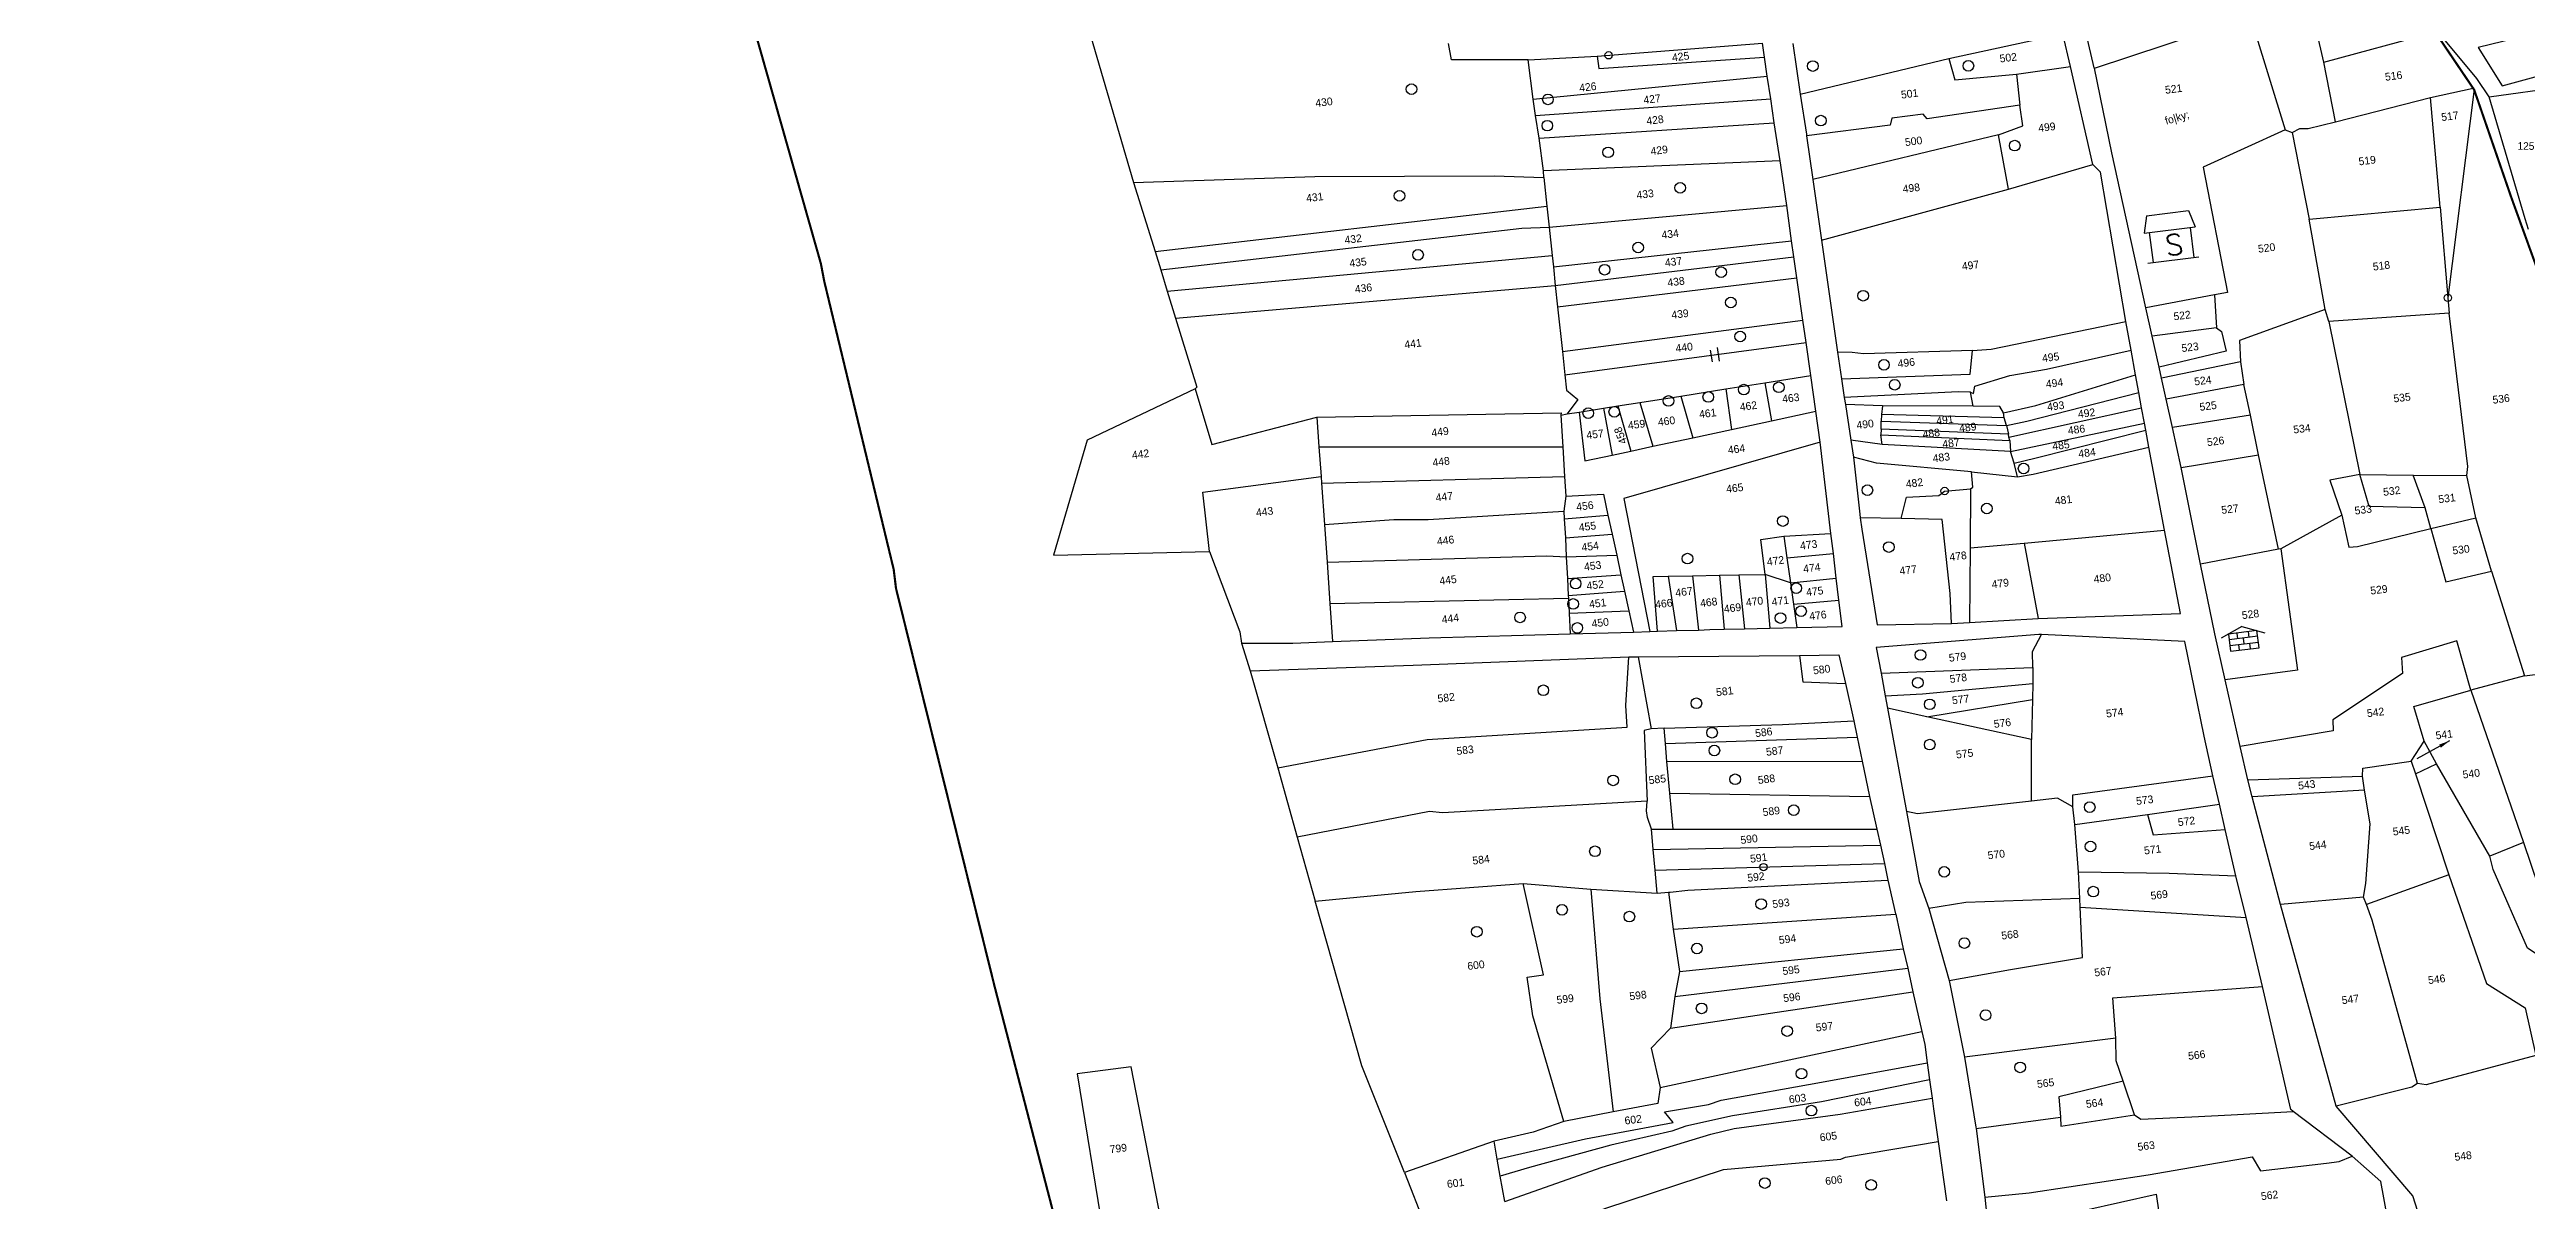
# Model space of a CAD drawing. Header units: metres. Extents: x 286331 to 289345, y 2008811 to 2013011.
# Drawn here: x 286361 to 287541, y 2010571 to 2011119 of the extents above; entities that cross this region are included whole.
import ezdxf
from ezdxf.enums import TextEntityAlignment as Align

# ---------------------------------------------------------------- set-up
doc = ezdxf.new("R2010")
doc.units = ezdxf.units.M
for name, color, linetype in [('OFF', 1, 'Continuous'), ('OTHERS', 1, 'Continuous'), ('POLY_PARCEL', 6, 'Continuous'), ('POLY_ROAD', 30, 'Continuous'), ('SYM_ARROW', 1, 'Continuous'), ('SYM_EDUCATION', 1, 'Continuous'), ('SYM_GUESTHOUSE', 1, 'Continuous'), ('SYM_STONE', 1, 'Continuous'), ('SYM_WELL', 1, 'Continuous'), ('TEXT_MAPIN', 7, 'Continuous'), ('TEXT_PARCEL', 7, 'Continuous'), ('V_BOUND_LINE', 7, 'Continuous')]:
    doc.layers.add(name, color=color, linetype=linetype)
doc.styles.get("Standard").update_dxf_attribs({"font": 'simplex.shx'})
doc.styles.add('TEXT_MAP', font='')
doc.styles.get('TEXT_MAP').set_extended_font_data('Kruti Dev 050')
doc.dimstyles.get("Standard").update_dxf_attribs({"dimtxt": 0.18, "dimasz": 0.18, "dimexe": 0.18, "dimexo": 0.0625, "dimgap": 0.09, "dimtad": 0, "dimtih": 1, "dimtoh": 1, "dimdec": 4, "dimzin": 0, "dimdsep": 46, "dimtxsty": 'Standard', "dimcen": 0.09, "dimadec": 0, "dimazin": 0, "dimtfac": 1, "dimtdec": 4, "dimtofl": 0, "dimtmove": 0, "dimatfit": 3, "dimfxl": 1, "dimtolj": 1, "dimtzin": 0, "dimarcsym": 0})

# ---------------------------------------------------------------- blocks, each defined once
blk = doc.blocks.new('SCHOOL')
for points in [[(-2.06, 4.6), (-2.5, 2.96)], [(-2.5, 2.96), (2.5, 2.96)], [(-2.06, 4.6), (2.06, 4.6)], [(-2, 2.96), (-2, 0)], [(2, 2.96), (2, 0)], [(2.06, 4.6), (2.5, 2.96)], [(-2.5, 0), (2.5, 0)]]:
    blk.add_lwpolyline(points)
blk.add_text('S', height=2).set_placement((-0.6, 0.47))
blk = doc.blocks.new('PAKKAWELL')
blk.add_circle((0, 0), 1.81)
blk = doc.blocks.new('BUILDING')
for p, q in [((-2.25, 2.7), (-2.25, 0)), ((2.25, 2.7), (-2.25, 2.7)), ((2.25, 1.8), (-2.25, 1.8)), ((-2.25, 0.9), (2.25, 0.9)), ((-2.25, 0), (2.25, 0)), ((-0.9, 2.7), (-0.9, 1.8)), ((-0.9, 0.9), (-0.9, 0)), ((0, 0.9), (0, 1.8)), ((0.9, 1.8), (0.9, 2.7)), ((0.9, 0), (0.9, 0.9)), ((2.25, 0), (2.25, 2.7))]:
    blk.add_line(p, q)
for points in [[(0, 3.61), (-3.45, 2.21)], [(0, 3.61), (3.45, 2.21)]]:
    blk.add_lwpolyline(points)
blk = doc.blocks.new('STONE')
blk.add_circle((0, 0), 0.851)
blk = doc.blocks.new('TEXTARROW')
blk.add_leader([(0.04, -0.01), (8.68, -0.01)], dimstyle='Standard', override={"dimtxt": 2.5, "dimasz": 2.5, "dimexe": 1.25, "dimexo": 0.625, "dimgap": 0.625, "dimtad": 1, "dimtih": 0, "dimtoh": 0, "dimzin": 8, "dimcen": 2.5, "dimtofl": 1})
blk = doc.blocks.new('CXV')
at = {"layer": 'OFF'}
for points in [[(287083.2, 2010964.6), (287198.2, 2010980)], [(286929.2, 2010836.7), (286933.4, 2010823.5)]]:
    blk.add_lwpolyline(points, dxfattribs=at)
at = {"layer": 'OTHERS'}
for points in [[(287153.6, 2010970.7), (287152.6, 2010976.3)], [(287157, 2010971.1), (287156, 2010977.5)]]:
    blk.add_lwpolyline(points, dxfattribs=at)
at = {"layer": 'POLY_PARCEL'}
for points in [[(287523.7, 2011097), (287517.7, 2011105.7), (287498.1, 2011129.3), (287493.2, 2011157.3)], [(287518.4, 2011120.4), (287529.8, 2011102.1), (287584.6, 2011117.1), (287649.3, 2011135.9), (287647.1, 2011158.8), (287600.6, 2011140.5), (287518.4, 2011120.4)], [(287444.8, 2011113.5), (287437.8, 2011143.7)], [(286856.5, 2011128.9), (286877.8, 2011056.1)], [(287266.2, 2011115.2), (287320.5, 2011126.9)], [(287335.6, 2011110.5), (287403.9, 2011133.2), (287411.5, 2011129.7), (287426.5, 2011081.2)], [(287444.8, 2011113.5), (287496.5, 2011127.4)], [(287065.7, 2011114.6), (287029.2, 2011114.5), (287027.8, 2011122.3)], [(287065.7, 2011114.6), (287098.6, 2011116.3)], [(287068.2, 2011095.8), (287065.7, 2011114.6)], [(287098.6, 2011116.3), (287177.4, 2011122.5)], [(287098.6, 2011116.3), (287099.4, 2011110.4), (287178.4, 2011115.8)], [(287195.4, 2011098.2), (287266.2, 2011115.2)], [(287266.2, 2011115.2), (287269, 2011105.1), (287298.4, 2011107.8)], [(287450.4, 2011085), (287444.8, 2011113.5)], [(287068.2, 2011095.8), (287179.7, 2011106.8)], [(287298.4, 2011107.8), (287324.1, 2011111.3)], [(287298.4, 2011107.8), (287300, 2011092.9)], [(287495.6, 2011096.6), (287516, 2011101)], [(287523.7, 2011097), (287592.5, 2011106.5), (287626.5, 2011111.9)], [(287069.3, 2011088), (287068.2, 2011095.8)], [(287069.3, 2011088), (287181.4, 2011095.9)], [(287300, 2011092.9), (287255.9, 2011086.4), (287253.9, 2011088.6), (287239, 2011086.7), (287238.2, 2011083.4), (287198.4, 2011078.4)], [(287289.8, 2011078.8), (287301.4, 2011083.1), (287300, 2011092.9)], [(287450.4, 2011085), (287495.6, 2011096.6)], [(287500.2, 2011044.4), (287495.6, 2011096.6)], [(287516.4, 2011100.5), (287503.9, 2011001.2)], [(287542.4, 2011033.7), (287540.8, 2011038.9), (287523.7, 2011097)], [(287071, 2011077.2), (287069.3, 2011088)], [(287071, 2011077.2), (287182.9, 2011084.5)], [(287289.8, 2011078.8), (287289.8, 2011078.8), (287201.4, 2011057.5)], [(287294.6, 2011053), (287289.8, 2011078.8)], [(287426.5, 2011081.2), (287387.3, 2011063.5), (287399, 2011003.7), (287392.7, 2011002.6)], [(287426.5, 2011081.2), (287429.7, 2011079.9)], [(287429.7, 2011079.9), (287433.4, 2011081.8), (287437.4, 2011081.8), (287450.4, 2011085)], [(287429.7, 2011079.9), (287437.9, 2011038.6)], [(287073, 2011061.7), (287071, 2011077.2)], [(287185.9, 2011066.4), (287073, 2011061.7)], [(286877.8, 2011056.1), (286964.1, 2011059), (287049.5, 2011059.3), (287073.2, 2011058.5)], [(286877.8, 2011056.1), (286888, 2011023.3)], [(287073.2, 2011058.5), (287073, 2011061.7)], [(287073.2, 2011058.5), (287074.7, 2011044.9)], [(287294.6, 2011053), (287334.8, 2011064.7)], [(286888, 2011023.3), (287074.7, 2011044.9)], [(287074.7, 2011044.9), (287075.8, 2011034.9)], [(287075.8, 2011034.9), (287189, 2011045.1)], [(287205.5, 2011028.7), (287294.6, 2011053)], [(287437.9, 2011038.6), (287500.2, 2011044.4)], [(287500.2, 2011044.4), (287503.9, 2011001.2)], [(286890.7, 2011014.5), (287062.8, 2011034.3), (287075.8, 2011034.9)], [(287075.8, 2011034.9), (287077.2, 2011021.4)], [(287445.5, 2010995.6), (287437.9, 2011038.6)], [(286888, 2011023.3), (286890.7, 2011014.5)], [(286893.8, 2011004.3), (287077.2, 2011021.4)], [(287077.2, 2011021.4), (287077.8, 2011016)], [(287077.8, 2011016), (287191.3, 2011028.3)], [(287078.7, 2011007), (287192.4, 2011020.7)], [(286890.7, 2011014.5), (286893.8, 2011004.3)], [(286897.8, 2010991.5), (287078.7, 2011007)], [(287077.8, 2011016), (287078.7, 2011007)], [(287078.7, 2011007), (287079.8, 2010996.9)], [(287079.8, 2010996.9), (287193.8, 2011010.7)], [(286893.8, 2011004.3), (286897.8, 2010991.5)], [(287079.8, 2010996.9), (287082.1, 2010975.6)], [(287392.7, 2011002.6), (287360.1, 2010996.5)], [(287392.7, 2011002.6), (287393.7, 2010986.9)], [(287445.5, 2010995.6), (287404.6, 2010980.8), (287405.2, 2010970.7)], [(287447.2, 2010989.9), (287445.5, 2010995.6)], [(287503.9, 2011001.2), (287504.5, 2010993.9)], [(286897.8, 2010991.5), (286907.9, 2010958.7), (286907.1, 2010957.9)], [(287082.1, 2010975.6), (287196.7, 2010990.5)], [(287277.4, 2010976.1), (287286.3, 2010976.7), (287350.5, 2010989.9)], [(287393.7, 2010986.9), (287363.1, 2010983)], [(287393.7, 2010986.9), (287396.1, 2010985.2), (287398.3, 2010975.8), (287366.4, 2010968.1)], [(287504.5, 2010993.9), (287447.2, 2010989.9)], [(287447.2, 2010989.9), (287462, 2010917.1)], [(287513, 2010916.6), (287513.5, 2010920.8), (287504.5, 2010993.9)], [(287082.1, 2010975.6), (287083.2, 2010964.6)], [(287277.4, 2010976.1), (287225.5, 2010974.6), (287220.2, 2010975.1), (287213.2, 2010975.3)], [(287215.1, 2010962.6), (287276.4, 2010964.8), (287277.4, 2010976.1)], [(287276.5, 2010956.2), (287278, 2010955.6), (287278.6, 2010959.1), (287295.3, 2010964.2), (287312.8, 2010967.2), (287353, 2010976.2)], [(287083.2, 2010964.6), (287084, 2010957.3), (287089.5, 2010952.8), (287084.4, 2010945.9)], [(287159.9, 2010957.8), (287178.6, 2010960.7)], [(287178.6, 2010960.7), (287200.4, 2010964.2)], [(287178.6, 2010960.7), (287181.7, 2010942.6)], [(287292.3, 2010946.5), (287307.6, 2010949.9), (287355.2, 2010964.5)], [(287405.2, 2010970.7), (287367.5, 2010963)], [(287406.7, 2010960), (287369.7, 2010952.9)], [(287405.2, 2010970.7), (287406.7, 2010960)], [(287409.9, 2010945.3), (287406.7, 2010960)], [(286907.1, 2010957.9), (286855.6, 2010933.4), (286839.7, 2010878.6), (286913.9, 2010880.4)], [(286907.1, 2010957.9), (286915.1, 2010931.4), (286965.1, 2010944.3)], [(287090, 2010946.8), (287101.7, 2010948.6)], [(287101.7, 2010948.6), (287108.5, 2010949.7)], [(287101.7, 2010948.6), (287105.8, 2010926.3)], [(287108.5, 2010949.7), (287119, 2010951.4)], [(287108.5, 2010949.7), (287114.7, 2010928.2)], [(287119, 2010951.4), (287138.5, 2010954.4)], [(287119, 2010951.4), (287125.1, 2010930.5)], [(287138.5, 2010954.4), (287159.9, 2010957.8)], [(287138.5, 2010954.4), (287144.2, 2010934.6)], [(287159.9, 2010957.8), (287162.6, 2010938.5)], [(287276.5, 2010956.2), (287270.7, 2010956.4), (287216.4, 2010953.8)], [(287234.6, 2010949.7), (287216.9, 2010950.4)], [(287234.6, 2010949.7), (287234.1, 2010945.6)], [(287277.8, 2010949.6), (287234.6, 2010949.7)], [(287277.8, 2010949.6), (287276.5, 2010956.2)], [(287292.3, 2010946.5), (287290.5, 2010949.5), (287277.8, 2010949.6)], [(287293.6, 2010940.4), (287303.3, 2010942.4), (287356.7, 2010956.1)], [(287294.8, 2010934.9), (287358, 2010948.8)], [(286965.1, 2010944.3), (287081.5, 2010946.5), (287081.4, 2010945.3)], [(286965.1, 2010944.3), (286966.1, 2010930.2)], [(287081.4, 2010945.3), (287084.4, 2010945.9)], [(287081.4, 2010945.3), (287082.3, 2010930.3)], [(287084.4, 2010945.9), (287090, 2010946.8)], [(287090, 2010946.8), (287092.7, 2010923.5), (287105.8, 2010926.3)], [(287144.2, 2010934.6), (287162.6, 2010938.5)], [(287162.6, 2010938.5), (287181.7, 2010942.6)], [(287181.7, 2010942.6), (287202.8, 2010947.2)], [(287234, 2010938.7), (287233.8, 2010935.9)], [(287234.4, 2010931.3), (287233.8, 2010935.9)], [(287233.8, 2010935.9), (287295.2, 2010933.2)], [(287234.1, 2010945.6), (287234, 2010942.4)], [(287234, 2010938.7), (287234, 2010942.4)], [(287234, 2010942.4), (287293.6, 2010940.4)], [(287294.6, 2010936.3), (287234, 2010938.7)], [(287292.6, 2010944), (287234.1, 2010945.6)], [(287292.6, 2010944), (287292.3, 2010946.5)], [(287293.6, 2010940.4), (287292.6, 2010944)], [(287293.6, 2010940.4), (287294.6, 2010936.3)], [(287294.8, 2010934.9), (287294.6, 2010936.3)], [(287295.6, 2010928), (287359.4, 2010941.5)], [(287297.3, 2010922.5), (287307.2, 2010924.8), (287360, 2010938.1)], [(287409.9, 2010945.3), (287372.7, 2010939.4)], [(287413.8, 2010926.5), (287409.9, 2010945.3)], [(286966.1, 2010930.2), (287028.9, 2010930.3), (287082.3, 2010930.3)], [(286966.1, 2010930.2), (286967.1, 2010916.1)], [(287082.3, 2010930.3), (287083.1, 2010916.1)], [(287105.8, 2010926.3), (287114.7, 2010928.2)], [(287204.9, 2010932.5), (287111.3, 2010905.7), (287123.8, 2010842.3)], [(287114.7, 2010928.2), (287125.1, 2010930.5)], [(287125.1, 2010930.5), (287144.2, 2010934.6)], [(287234.4, 2010931.3), (287219.5, 2010933.4)], [(287277, 2010918.3), (287231.8, 2010922.5), (287220.7, 2010925.3)], [(287295.6, 2010928), (287234.4, 2010931.3)], [(287295.2, 2010933.2), (287294.8, 2010934.9)], [(287295.2, 2010933.2), (287295.6, 2010928)], [(287297.3, 2010922.5), (287295.6, 2010928)], [(287298.9, 2010916), (287306.4, 2010917.2), (287361.5, 2010930.1)], [(287376.9, 2010920.4), (287413.8, 2010926.5)], [(287423.3, 2010881.5), (287413.8, 2010926.5)], [(286913.9, 2010880.4), (286910.7, 2010908.6), (286967.1, 2010916.1)], [(286967.1, 2010916.1), (286967.3, 2010912.9)], [(286967.3, 2010912.9), (287083.1, 2010916.1)], [(286967.3, 2010912.9), (286968.7, 2010893.2)], [(287083.1, 2010916.1), (287083.7, 2010906.7)], [(287276.5, 2010910.3), (287277.7, 2010911.1), (287277, 2010918.3)], [(287277, 2010918.3), (287298.9, 2010916)], [(287298.9, 2010916), (287297.3, 2010922.5)], [(287462, 2010917.1), (287447.7, 2010914.3), (287453.5, 2010897.7)], [(287493.1, 2010901.2), (287466.4, 2010901.8), (287462, 2010917.1)], [(287462, 2010917.1), (287487.4, 2010916.8)], [(287493.1, 2010901.2), (287487.4, 2010916.8)], [(287487.4, 2010916.8), (287513, 2010916.6)], [(287517.3, 2010896.5), (287513, 2010916.6)], [(287083.7, 2010906.7), (287082.8, 2010899.6)], [(287083.7, 2010906.7), (287101.7, 2010907.7), (287103.8, 2010897.7)], [(287243.5, 2010896.1), (287246, 2010906.2), (287261.5, 2010907.1), (287264.2, 2010909.2), (287276.5, 2010910.3)], [(287276.5, 2010910.3), (287276.3, 2010882.2)], [(287495.8, 2010891.3), (287493.1, 2010901.2)], [(286968.7, 2010893.2), (287001.8, 2010895.7), (287018.1, 2010895.7), (287082.8, 2010899.6)], [(286968.7, 2010893.2), (286970, 2010875.3)], [(287082.8, 2010899.6), (287083, 2010896)], [(287083, 2010896), (287103.8, 2010897.7)], [(287083, 2010896), (287083.5, 2010886.9)], [(287083.5, 2010886.9), (287105.8, 2010888.6)], [(287103.8, 2010897.7), (287105.8, 2010888.6)], [(287105.8, 2010888.6), (287108, 2010878.7)], [(287187.6, 2010887.7), (287210, 2010889)], [(287243.5, 2010896.1), (287224, 2010896.5)], [(287267.5, 2010846.1), (287266.9, 2010860.4), (287263, 2010895.7), (287243.5, 2010896.1)], [(287302.1, 2010884.4), (287369, 2010890.6)], [(287453.5, 2010897.7), (287424.3, 2010881.6)], [(287453.5, 2010897.7), (287456.7, 2010882.5), (287460.9, 2010882.7), (287495.8, 2010891.3)], [(287495.8, 2010891.3), (287517.3, 2010896.5)], [(287495.8, 2010891.3), (287503, 2010865.9), (287524.7, 2010871.1)], [(287524.7, 2010871.1), (287517.3, 2010896.5)], [(286913.9, 2010880.4), (286928.4, 2010842.1), (286929.2, 2010836.7)], [(286970, 2010875.3), (287074.7, 2010878.3), (287083.9, 2010877.9)], [(287083.5, 2010886.9), (287083.9, 2010877.9)], [(287083.9, 2010877.9), (287108, 2010878.7)], [(287083.9, 2010877.9), (287084.5, 2010867.6)], [(287108, 2010878.7), (287110, 2010869.3)], [(287178.7, 2010869.5), (287176.6, 2010886.1), (287187.6, 2010887.7)], [(287187.6, 2010887.7), (287189, 2010877.4)], [(287189, 2010877.4), (287211.2, 2010879.5)], [(287189, 2010877.4), (287190.8, 2010865.5)], [(287276.3, 2010882.2), (287276, 2010846.6)], [(287276.3, 2010882.2), (287302.1, 2010884.4)], [(287302.1, 2010884.4), (287308.8, 2010848.5)], [(287423.3, 2010881.5), (287386.1, 2010874.4)], [(287424.3, 2010881.6), (287432.3, 2010823.9), (287397.8, 2010819.3)], [(287424.3, 2010881.6), (287423.3, 2010881.5)], [(286970, 2010875.3), (286971.3, 2010855.6)], [(287084.5, 2010867.6), (287110, 2010869.3)], [(287084.5, 2010867.6), (287084.9, 2010859.4)], [(287110, 2010869.3), (287111.7, 2010861.5)], [(287127.4, 2010842.4), (287125.4, 2010868.5), (287132.4, 2010868.6)], [(287132.4, 2010868.6), (287144.1, 2010868.8)], [(287132.4, 2010868.6), (287136.4, 2010842.7)], [(287144.1, 2010868.8), (287156.9, 2010869.1)], [(287144.1, 2010868.8), (287147, 2010843)], [(287156.9, 2010869.1), (287166.2, 2010869.2)], [(287156.9, 2010869.1), (287159.1, 2010843.4)], [(287166.2, 2010869.2), (287178.7, 2010869.5)], [(287166.2, 2010869.2), (287168.8, 2010843.6)], [(287178.7, 2010869.5), (287180.9, 2010843.9)], [(287190.8, 2010865.5), (287178.7, 2010869.5)], [(287190.8, 2010865.5), (287212.5, 2010867.7)], [(287190.8, 2010865.5), (287192.2, 2010855.3)], [(287524.7, 2010871.1), (287540.4, 2010821.1)], [(286971.3, 2010855.6), (287085, 2010858.2)], [(286971.3, 2010855.6), (286972.6, 2010837.5)], [(287084.9, 2010859.4), (287111.7, 2010861.5)], [(287084.9, 2010859.4), (287085, 2010858.2)], [(287085, 2010858.2), (287085.3, 2010851)], [(287111.7, 2010861.5), (287113.8, 2010852.1)], [(287192.2, 2010855.3), (287213.8, 2010857.2)], [(287192.2, 2010855.3), (287193.8, 2010844.2)], [(287085.3, 2010851), (287113.8, 2010852.1)], [(287085.3, 2010851), (287085.8, 2010841.2)], [(287113.8, 2010852.1), (287116, 2010842)], [(286946.5, 2010777.3), (287017.6, 2010790.8), (287112.9, 2010796.8), (287112.3, 2010807), (287113.8, 2010830.3)], [(287118.2, 2010830.3), (287124.4, 2010795.9)], [(287195, 2010830.9), (287196.7, 2010818.3), (287216.9, 2010817.5)], [(287306.2, 2010825.2), (287306.1, 2010832.7), (287310.3, 2010840.9)], [(287514.9, 2010814.4), (287508.2, 2010837.9), (287481.9, 2010829.9), (287482.4, 2010822.3), (287449.1, 2010800.2), (287449.3, 2010795), (287405, 2010787.5)], [(286933.4, 2010823.5), (286946.5, 2010777.3)], [(287233.9, 2010822.4), (287306.2, 2010825.2)], [(287306.2, 2010825.2), (287306.2, 2010817.5)], [(287540.4, 2010821.1), (287514.9, 2010814.4)], [(287540.4, 2010821.1), (287574.5, 2010825.5), (287595.2, 2010754.9), (287646.4, 2010711.9)], [(287235.9, 2010811.6), (287253.7, 2010812.6), (287306.2, 2010817.5)], [(287255.7, 2010801.7), (287306, 2010809.9)], [(287306, 2010809.9), (287305.6, 2010790.9)], [(287306.2, 2010817.5), (287306, 2010809.9)], [(287492.6, 2010790), (287487.8, 2010806.6), (287514.9, 2010814.4)], [(287514.9, 2010814.4), (287539.9, 2010741.8)], [(287124.4, 2010795.9), (287121, 2010795.2), (287122.4, 2010761.5)], [(287130.5, 2010796.2), (287124.4, 2010795.9)], [(287130.5, 2010796.2), (287186.9, 2010798), (287220.9, 2010799.7)], [(287131.2, 2010788.9), (287130.5, 2010796.2)], [(287255.7, 2010801.7), (287237, 2010805.7)], [(287305.6, 2010790.9), (287255.7, 2010801.7)], [(287131.2, 2010788.9), (287222.5, 2010792)], [(287131.9, 2010780.4), (287131.2, 2010788.9)], [(287305.5, 2010761.5), (287305.6, 2010790.9)], [(287486.4, 2010780.6), (287492.6, 2010790)], [(287498.5, 2010779.2), (287492.6, 2010790)], [(286946.5, 2010777.3), (286955.7, 2010744.3)], [(287131.9, 2010780.4), (287224.9, 2010780.6)], [(287133.3, 2010765.3), (287131.9, 2010780.4)], [(287325.2, 2010758.8), (287325.3, 2010764.5), (287392, 2010773.5)], [(287408.6, 2010771.6), (287463.2, 2010773.4)], [(287463.2, 2010773.4), (287463.5, 2010777.2), (287486.4, 2010780.6)], [(287464.3, 2010766.8), (287463.2, 2010773.4)], [(287486.4, 2010780.6), (287488.6, 2010774.5)], [(287488.6, 2010774.5), (287498.5, 2010779.2)], [(287488.6, 2010774.5), (287504.4, 2010726.4)], [(287523.9, 2010735.3), (287498.5, 2010779.2)], [(287122.4, 2010761.5), (287024.9, 2010755.9), (287018.8, 2010756.6), (286955.7, 2010744.3)], [(287124.5, 2010748.1), (287122.7, 2010753.7), (287122.1, 2010756.9), (287122.4, 2010761.5)], [(287133.3, 2010765.3), (287228.4, 2010763.7)], [(287134.8, 2010748.2), (287133.3, 2010765.3)], [(287305.5, 2010761.5), (287251.3, 2010755.4), (287246.1, 2010756.5)], [(287325.2, 2010758.8), (287318, 2010762.9), (287305.5, 2010761.5)], [(287326.3, 2010750.4), (287325.2, 2010758.8)], [(287360.8, 2010755.2), (287395.1, 2010760.1)], [(287464.3, 2010766.8), (287410.7, 2010763.6)], [(287463.7, 2010715.8), (287464.9, 2010722.2), (287467, 2010750.7), (287464.3, 2010766.8)], [(287124.5, 2010748.1), (287134.8, 2010748.2)], [(287125.4, 2010738.4), (287124.5, 2010748.1)], [(287134.8, 2010748.2), (287231.9, 2010748.2)], [(287326.3, 2010750.4), (287360.8, 2010755.2)], [(287327.9, 2010727.9), (287326.3, 2010750.4)], [(287360.8, 2010755.2), (287363.5, 2010745.5), (287397.9, 2010748)], [(286955.7, 2010744.3), (286964.3, 2010713.9)], [(287125.4, 2010738.4), (287233.6, 2010740.5)], [(287126.3, 2010728.7), (287125.4, 2010738.4)], [(287539.9, 2010741.8), (287523.9, 2010735.3)], [(287606.7, 2010683.3), (287608.4, 2010673.6), (287574.9, 2010669.9), (287541.9, 2010691.5), (287525.5, 2010728.9), (287523.9, 2010735.3)], [(287539.9, 2010741.8), (287550.4, 2010710.8), (287606.7, 2010683.3)], [(287126.3, 2010728.7), (287235.5, 2010731.8)], [(287127.3, 2010717.7), (287126.3, 2010728.7)], [(287132.7, 2010718.2), (287133.4, 2010718.2), (287141.8, 2010719.1), (287237.2, 2010723.9)], [(287327.9, 2010727.9), (287371.1, 2010727.2), (287403, 2010726)], [(287328.6, 2010715.1), (287327.9, 2010727.9)], [(287504.4, 2010726.4), (287465.2, 2010712.3)], [(287504.4, 2010726.4), (287522.4, 2010674.7), (287540.7, 2010663.1), (287545.8, 2010640.4)], [(286964.3, 2010713.9), (287012.3, 2010718.4), (287063.4, 2010722.2)], [(287006.8, 2010584.6), (286986.5, 2010635.5), (286964.3, 2010713.9)], [(287082.7, 2010609), (287068, 2010659.3), (287065.3, 2010677.7), (287073, 2010678.7), (287063.4, 2010722.2)], [(287063.4, 2010722.2), (287095.7, 2010719.6)], [(287095.7, 2010719.6), (287099.9, 2010667.4), (287106.3, 2010613.5)], [(287095.7, 2010719.6), (287127.3, 2010717.7)], [(287127.3, 2010717.7), (287132.7, 2010718.2)], [(287132.7, 2010718.2), (287134.9, 2010700.5)], [(287328.6, 2010715.1), (287274.3, 2010713.2), (287256.7, 2010710.4)], [(287328.8, 2010711), (287328.6, 2010715.1)], [(287463.7, 2010715.8), (287424.2, 2010712.2)], [(287465.2, 2010712.3), (287463.7, 2010715.8)], [(287489.5, 2010627.1), (287467.9, 2010704.8), (287465.2, 2010712.3)], [(287134.9, 2010700.5), (287240.9, 2010707.6)], [(287134.9, 2010700.5), (287137.9, 2010680.3)], [(287266.3, 2010676), (287295.6, 2010681.3), (287329.9, 2010687.1), (287328.8, 2010711)], [(287328.8, 2010711), (287359.2, 2010709.1), (287407.8, 2010706.1)], [(287137.9, 2010680.3), (287244.5, 2010691.1)], [(287135.7, 2010668.5), (287246.6, 2010681.9)], [(287137.9, 2010680.3), (287135.7, 2010668.5)], [(287133.6, 2010653.4), (287249.1, 2010670.6)], [(287135.7, 2010668.5), (287133.6, 2010653.4)], [(287345.7, 2010648.6), (287344.4, 2010667.8), (287415.7, 2010673.2)], [(287133.6, 2010653.4), (287124.3, 2010643.8), (287128.6, 2010625.1)], [(287128.6, 2010625.1), (287196.8, 2010639.7), (287253.3, 2010651.8)], [(287345.7, 2010648.6), (287273.6, 2010639.5)], [(287349.3, 2010628.2), (287345.9, 2010637.8), (287345.7, 2010648.6)], [(286850.9, 2010631.7), (286863.2, 2010556.7), (286890.8, 2010562.4), (286876.7, 2010634.9), (286850.9, 2010631.7)], [(287051, 2010591), (287093.1, 2010600.7), (287134.8, 2010608.5), (287130.7, 2010613.5), (287151.7, 2010617), (287157.8, 2010619.1), (287205.5, 2010627.7), (287255.9, 2010636.9)], [(287545.8, 2010640.4), (287493.6, 2010626.4), (287489.5, 2010627.1)], [(287257, 2010628.7), (287205.6, 2010618.3), (287163.1, 2010611.6), (287140.9, 2010606.7), (287134.2, 2010604.3), (287105.1, 2010597.6), (287066.4, 2010587), (287052.5, 2010582.9)], [(287054.7, 2010570.9), (287101.1, 2010587.2), (287152.8, 2010602.9), (287163.9, 2010605.6), (287214.4, 2010612.4), (287258.2, 2010620.1)], [(287128.6, 2010625.1), (287127.6, 2010617.5), (287106.3, 2010613.5)], [(287349.3, 2010628.2), (287318.6, 2010620.6), (287319.4, 2010611)], [(287354.7, 2010612.1), (287349.3, 2010628.2)], [(287489.5, 2010627.1), (287486.8, 2010625.3), (287450.7, 2010616.3)], [(287082.7, 2010609), (287068.2, 2010603.9), (287049.5, 2010599.6)], [(287106.3, 2010613.5), (287082.7, 2010609)], [(287279.2, 2010605.6), (287319.4, 2010611)], [(287319.4, 2010611), (287319.6, 2010606.7), (287354.7, 2010612.1)], [(287354.7, 2010612.1), (287357.7, 2010610), (287381.9, 2010611.2), (287400.7, 2010612.1), (287430.3, 2010613.7)], [(287049.5, 2010599.6), (287006.8, 2010584.6)], [(287025.2, 2010540.9), (287058.6, 2010551.5), (287102.7, 2010567.7), (287158.9, 2010586.1), (287214.7, 2010591), (287217, 2010591.9), (287261.1, 2010599.4)], [(287051, 2010591), (287049.5, 2010599.6)], [(287006.8, 2010584.6), (287016.5, 2010559.8)], [(287052.5, 2010582.9), (287051, 2010591)], [(287054.7, 2010570.9), (287052.5, 2010582.9)], [(287283.3, 2010572.9), (287304.4, 2010575), (287361.2, 2010583.6), (287410.7, 2010592.1), (287414.7, 2010585.5), (287446.1, 2010589.1), (287452.1, 2010589.8), (287458.4, 2010592.4)], [(287284.7, 2010559), (287306.9, 2010559.9), (287331, 2010566.7), (287364.9, 2010574.3), (287367.3, 2010558)]]:
    blk.add_lwpolyline(points, dxfattribs=at)
at = {"layer": 'POLY_ROAD'}
for points in [[(287335.6, 2011110.5), (287335.5, 2011110.7), (287327.4, 2011145.7)], [(287324.1, 2011111.3), (287320.5, 2011126.9)], [(287178.4, 2011115.8), (287177.4, 2011122.5)], [(287179.7, 2011106.8), (287178.4, 2011115.8)], [(287191.8, 2011122.3), (287195.4, 2011098.2)], [(287181.4, 2011095.9), (287179.7, 2011106.8)], [(287334.8, 2011064.7), (287324.1, 2011111.3)], [(287360.1, 2010996.5), (287343.9, 2011070.3), (287335.6, 2011110.5)], [(287182.9, 2011084.5), (287181.4, 2011095.9)], [(287195.4, 2011098.2), (287198.3, 2011079.1), (287198.4, 2011078.4)], [(287185.9, 2011066.4), (287182.9, 2011084.5)], [(287198.4, 2011078.4), (287201.4, 2011057.5)], [(287189, 2011045.1), (287187.1, 2011058), (287185.9, 2011066.4)], [(287201.4, 2011057.5), (287205.5, 2011028.7)], [(287350.5, 2010989.9), (287338.4, 2011061.1), (287334.8, 2011064.7)], [(287191.3, 2011028.3), (287189, 2011045.1)], [(287192.4, 2011020.7), (287191.3, 2011028.3)], [(287193.8, 2011010.7), (287192.4, 2011020.7)], [(287205.5, 2011028.7), (287213.2, 2010975.3)], [(287196.7, 2010990.5), (287193.8, 2011010.7)], [(287363.1, 2010983), (287360.1, 2010996.5)], [(287198.2, 2010980), (287196.7, 2010990.5)], [(287353, 2010976.2), (287350.5, 2010989.9)], [(287366.4, 2010968.1), (287363.1, 2010983)], [(287200.4, 2010964.2), (287198.2, 2010980)], [(287213.2, 2010975.3), (287215.1, 2010962.6)], [(287355.2, 2010964.5), (287353, 2010976.2)], [(287202.8, 2010947.2), (287200.4, 2010964.2)], [(287215.1, 2010962.6), (287216.4, 2010953.8)], [(287356.7, 2010956.1), (287355.2, 2010964.5)], [(287367.5, 2010963), (287366.4, 2010968.1)], [(287369.7, 2010952.9), (287367.5, 2010963)], [(287216.4, 2010953.8), (287216.9, 2010950.4)], [(287216.9, 2010950.4), (287219.5, 2010933.4)], [(287358, 2010948.8), (287356.7, 2010956.1)], [(287359.4, 2010941.5), (287358, 2010948.8)], [(287372.7, 2010939.4), (287369.7, 2010952.9)], [(287204.9, 2010932.5), (287202.8, 2010947.2)], [(287360, 2010938.1), (287359.4, 2010941.5)], [(287361.5, 2010930.1), (287360, 2010938.1)], [(287376.9, 2010920.4), (287372.7, 2010939.4)], [(287210, 2010889), (287204.9, 2010932.5)], [(287219.5, 2010933.4), (287220.7, 2010925.3)], [(287220.7, 2010925.3), (287223.8, 2010898.1), (287224, 2010896.5)], [(287369, 2010890.6), (287361.5, 2010930.1)], [(287386.1, 2010874.4), (287376.9, 2010920.4)], [(287211.2, 2010879.5), (287210, 2010889)], [(287224, 2010896.5), (287224.7, 2010891), (287232, 2010845.4)], [(287308.8, 2010848.5), (287376.6, 2010850.8), (287369, 2010890.6)], [(287212.5, 2010867.7), (287211.2, 2010879.5)], [(287213.8, 2010857.2), (287212.5, 2010867.7)], [(287397.8, 2010819.3), (287392.9, 2010841.1), (287386.1, 2010874.4)], [(287193.8, 2010844.2), (287215.3, 2010844.7), (287213.8, 2010857.2)], [(287085.8, 2010841.2), (287116, 2010842)], [(287116, 2010842), (287123.8, 2010842.3)], [(287123.8, 2010842.3), (287127.4, 2010842.4)], [(287127.4, 2010842.4), (287136.4, 2010842.7)], [(287136.4, 2010842.7), (287147, 2010843)], [(287147, 2010843), (287152.4, 2010843.2), (287159.1, 2010843.4)], [(287159.1, 2010843.4), (287168.8, 2010843.6)], [(287168.8, 2010843.6), (287180.9, 2010843.9)], [(287180.9, 2010843.9), (287193.8, 2010844.2)], [(287232, 2010845.4), (287267.5, 2010846.1)], [(287267.5, 2010846.1), (287276, 2010846.6)], [(287276, 2010846.6), (287308.8, 2010848.5)], [(286929.2, 2010836.7), (286953.7, 2010836.8), (286972.6, 2010837.5)], [(286933.4, 2010823.5), (287011, 2010826.2), (287113.8, 2010830.3)], [(286972.6, 2010837.5), (287018.6, 2010839.2), (287085.8, 2010841.2)], [(287113.8, 2010830.3), (287118.2, 2010830.3)], [(287118.2, 2010830.3), (287195, 2010830.9)], [(287195, 2010830.9), (287213.8, 2010831.1), (287216.9, 2010817.5)], [(287310.3, 2010840.9), (287309, 2010840.9), (287231.6, 2010834.6), (287233.9, 2010822.4)], [(287392, 2010773.5), (287387.9, 2010792.4), (287378.6, 2010837.6), (287310.3, 2010840.9)], [(287233.9, 2010822.4), (287235.9, 2010811.6)], [(287405, 2010787.5), (287397.8, 2010819.3)], [(287216.9, 2010817.5), (287220.9, 2010799.7)], [(287235.9, 2010811.6), (287237, 2010805.7)], [(287220.9, 2010799.7), (287222.5, 2010792)], [(287237, 2010805.7), (287246.1, 2010756.5)], [(287222.5, 2010792), (287224.9, 2010780.6)], [(287408.6, 2010771.6), (287405, 2010787.5)], [(287224.9, 2010780.6), (287228.4, 2010763.7)], [(287395.1, 2010760.1), (287392, 2010773.5)], [(287410.7, 2010763.6), (287408.6, 2010771.6)], [(287228.4, 2010763.7), (287231.9, 2010748.2)], [(287397.9, 2010748), (287395.1, 2010760.1)], [(287424.2, 2010712.2), (287410.7, 2010763.6)], [(287231.9, 2010748.2), (287233.6, 2010740.5)], [(287246.1, 2010756.5), (287252, 2010723.3), (287256.7, 2010710.4)], [(287403, 2010726), (287397.9, 2010748)], [(287233.6, 2010740.5), (287235.5, 2010731.8)], [(287235.5, 2010731.8), (287237.2, 2010723.9)], [(287237.2, 2010723.9), (287240.8, 2010707.8), (287240.9, 2010707.6)], [(287407.8, 2010706.1), (287403, 2010726)], [(287450.7, 2010616.3), (287424.2, 2010712.2)], [(287240.9, 2010707.6), (287244.5, 2010691.1)], [(287256.7, 2010710.4), (287266.3, 2010676)], [(287415.7, 2010673.2), (287407.8, 2010706.1)], [(287244.5, 2010691.1), (287246.6, 2010681.9)], [(287246.6, 2010681.9), (287249.1, 2010670.6)], [(287249.1, 2010670.6), (287253.3, 2010651.8)], [(287266.3, 2010676), (287273.6, 2010639.5)], [(287430.3, 2010613.7), (287429.1, 2010614.6), (287415.7, 2010673.2)], [(287253.3, 2010651.8), (287254.7, 2010645.6), (287255.9, 2010636.9)], [(287255.9, 2010636.9), (287257, 2010628.7)], [(287273.6, 2010639.5), (287279.1, 2010606.3), (287279.2, 2010605.6)], [(287257, 2010628.7), (287258.2, 2010620.1)], [(287258.2, 2010620.1), (287258.9, 2010614.9), (287261.1, 2010599.4)], [(287279.2, 2010605.6), (287283.3, 2010572.9)], [(287458.4, 2010592.4), (287430.3, 2010613.7)], [(287489.6, 2010566.1), (287487.3, 2010573.5), (287450.7, 2010616.3)], [(287261.1, 2010599.4), (287265, 2010571.2)], [(287475.2, 2010563), (287472, 2010580.4), (287458.4, 2010592.4)], [(287283.3, 2010572.9), (287284.7, 2010559)]]:
    blk.add_lwpolyline(points, dxfattribs=at)
at = {"layer": 'V_BOUND_LINE', "const_width": 1.03}
for points in [[(286841.4, 2010558.3), (286811.6, 2010673.1), (286764.6, 2010862.8), (286763.5, 2010871.8), (286730.4, 2011009.1), (286728.8, 2011017.5), (286695.3, 2011135.5), (286648.7, 2011291.3), (286620.1, 2011393.1), (286564.6, 2011593), (286499.2, 2011833.9), (286477.7, 2011912.4), (286472.3, 2011924.8), (286434.9, 2012046.6), (286413.7, 2012112.1), (286405.4, 2012181.8), (286379.8, 2012393), (286380.7, 2012401.3), (286361.8, 2012621.1), (286365.4, 2012623.8), (286467.7, 2012771.4)], [(287496.5, 2011127.4), (287498.5, 2011126.9), (287516, 2011101)], [(287516, 2011101), (287516.4, 2011100.5)], [(287516.4, 2011100.5), (287534.1, 2011049.2), (287565, 2010963.9), (287587.6, 2010962.9), (287650.6, 2010958.6), (287682.5, 2010957.5), (287571.6, 2010940.3), (287589.6, 2010886), (287604.9, 2010840.2), (287627.6, 2010770), (287646.4, 2010711.9)]]:
    blk.add_lwpolyline(points, dxfattribs=at)
at = {"layer": 'SYM_ARROW', "xscale": 2.055905270236302, "yscale": 2.055905270236302, "zscale": 2.055905270236302, "rotation": 208.711910717166}
blk.add_blockref('TEXTARROW', (287504.8, 2010790.2), dxfattribs=at)
at = {"layer": 'SYM_EDUCATION', "xscale": 4.888566178671008, "yscale": 4.888566178671008, "zscale": 4.888566178671008, "rotation": 7.151992705622344}
blk.add_blockref('SCHOOL', (287373.2, 2011019.2), dxfattribs=at)
at = {"layer": 'SYM_GUESTHOUSE', "xscale": 3.054604437388454, "yscale": 3.054604437388454, "zscale": 3.054604437388454, "rotation": 7.151992705622344}
blk.add_blockref('BUILDING', (287407.2, 2010833.7), dxfattribs=at)
at = {"layer": 'SYM_STONE', "xscale": 2.055905270236301, "yscale": 2.055905270236301, "zscale": 2.055905270236301, "rotation": 7.151992705622344}
for p in [(287104.1, 2011116.7), (287503.9, 2011001.2), (287264.2, 2010909.2), (287177.9, 2010730.1)]:
    blk.add_blockref('STONE', p, dxfattribs=at)
at = {"layer": 'SYM_WELL', "xscale": 1.400114693563423, "yscale": 1.400114693563423, "zscale": 1.400114693563423, "rotation": 7.151992705622344}
for p in [(287201.4, 2011111.6), (287275.5, 2011111.7), (287010.2, 2011100.6), (287075.2, 2011095.7), (287074.9, 2011083.2), (287205.2, 2011085.6), (287103.9, 2011070.5), (287297.6, 2011073.7), (287138.2, 2011053.6), (287004.5, 2011049.8), (287013.3, 2011021.7), (287118.2, 2011025.2), (287102.2, 2011014.6), (287157.7, 2011013.4), (287162.3, 2010999), (287225.4, 2011002.2), (287166.8, 2010982.8), (287235.3, 2010969.3), (287168.5, 2010957.5), (287185.2, 2010958.6), (287240.4, 2010959.8), (287094.4, 2010946.3), (287106.8, 2010946.9), (287132.6, 2010952.1), (287151.6, 2010954), (287227.4, 2010909.6), (287301.8, 2010919.9), (287284.3, 2010900.9), (287187.1, 2010894.9), (287141.7, 2010877), (287237.6, 2010882.5), (287088.4, 2010865.1), (287193.5, 2010862.9), (287087.2, 2010855.4), (287195.8, 2010852), (287061.9, 2010849), (287089.2, 2010844), (287186, 2010848.7), (287252.7, 2010831.1), (287251.4, 2010817.9), (287073, 2010814.3), (287145.9, 2010808.1), (287257.1, 2010807.6), (287153.4, 2010794.1), (287154.5, 2010785.6), (287257.1, 2010788.4), (287106.3, 2010771.4), (287164.4, 2010771.9), (287192.3, 2010757.2), (287333.3, 2010758.6), (287097.6, 2010737.6), (287333.7, 2010739.9), (287264, 2010727.8), (287081.9, 2010709.7), (287176.8, 2010712.5), (287335, 2010718.4), (287041.3, 2010699.3), (287114, 2010706.5), (287146.2, 2010691.3), (287273.6, 2010693.9), (287148.4, 2010662.8), (287189.2, 2010652), (287283.7, 2010659.6), (287196, 2010631.7), (287300.2, 2010634.7), (287200.7, 2010614.1), (287178.5, 2010579.6), (287229.2, 2010578.7)]:
    blk.add_blockref('PAKKAWELL', p, dxfattribs=at)
at = {"layer": 'TEXT_MAPIN', "style": 'TEXT_MAP'}
blk.add_text('fo|ky;', height=3.7, rotation=16.6088, dxfattribs=at).set_placement((287369.8, 2011083.6))
at = {"layer": 'TEXT_PARCEL', "style": 'TEXT_MAP'}
for s, height, rotation, p in [('425', 3.7, 7.152, (287138.4, 2011116.1)), ('502', 3.7, 7.152, (287294.5, 2011115.6)), ('426', 3.7, 7.152, (287094.2, 2011101.6)), ('521', 3.7, 7.152, (287373.3, 2011100.7)), ('516', 3.7, 7.152, (287478.1, 2011106.9)), ('430', 3.7, 7.152, (286968.5, 2011094.4)), ('427', 3.7, 7.152, (287124.8, 2011095.9)), ('501', 3.7, 7.152, (287247.5, 2011098.4)), ('517', 3.7, 7.152, (287504.9, 2011087.7)), ('428', 3.7, 7.152, (287126.2, 2011085.9)), ('500', 3.7, 7.152, (287249.4, 2011075.8)), ('499', 3.7, 7.152, (287312.9, 2011082.5)), ('429', 3.7, 7.152, (287128.2, 2011071.5)), ('519', 3.7, 7.152, (287465.5, 2011066.6)), ('1255', 3.61, 359.4459, (287542.5, 2011073.5)), ('498', 3.7, 7.152, (287248.3, 2011053.5)), ('431', 3.7, 7.152, (286964.1, 2011049.1)), ('433', 3.7, 7.152, (287121.5, 2011050.6)), ('432', 3.7, 7.152, (286982.4, 2011029.2)), ('434', 3.7, 7.152, (287133.4, 2011031.6)), ('435', 3.7, 7.152, (286984.7, 2011018.1)), ('437', 3.7, 7.152, (287135, 2011018.4)), ('497', 3.7, 7.152, (287276.5, 2011016.7)), ('520', 3.7, 7.152, (287417.6, 2011025)), ('518', 3.7, 7.152, (287472.3, 2011016.5)), ('436', 3.7, 7.152, (286987.3, 2011005.8)), ('438', 3.7, 7.152, (287136.2, 2011008.9)), ('439', 3.7, 7.152, (287138.1, 2010993.5)), ('522', 3.7, 7.152, (287377.3, 2010992.8)), ('441', 3.7, 7.152, (287010.9, 2010979.4)), ('440', 3.7, 7.152, (287140.1, 2010977.6)), ('496', 3.7, 7.152, (287245.9, 2010970.3)), ('495', 3.7, 7.152, (287314.7, 2010972.9)), ('523', 3.7, 7.152, (287381.1, 2010977.7)), ('494', 3.7, 7.152, (287316.5, 2010960.6)), ('524', 3.7, 7.152, (287387.2, 2010961.8)), ('461', 3.7, 7.152, (287151.3, 2010946.2)), ('462', 3.7, 7.152, (287170.7, 2010949.7)), ('463', 3.7, 7.152, (287190.9, 2010953.5)), ('493', 3.7, 7.152, (287317.1, 2010949.7)), ('492', 3.7, 7.152, (287331.8, 2010946.3)), ('525', 3.7, 7.152, (287389.7, 2010949.7)), ('535', 3.7, 7.152, (287482.1, 2010953.7)), ('536', 3.7, 7.152, (287529.3, 2010953.1)), ('449', 3.7, 7.152, (287023.8, 2010937.4)), ('457', 3.7, 7.152, (287097.6, 2010936.2)), ('458', 3.7, 111.1976, (287109.7, 2010935.6)), ('459', 3.7, 7.152, (287117.4, 2010940.9)), ('460', 3.7, 7.152, (287131.7, 2010942.5)), ('490', 3.7, 7.152, (287226.3, 2010941)), ('488', 3.7, 7.152, (287257.8, 2010936.7)), ('491', 3.7, 7.152, (287264.3, 2010943.1)), ('489', 3.7, 7.152, (287275.2, 2010939.5)), ('486', 3.7, 7.152, (287327, 2010938.5)), ('534', 3.7, 7.152, (287434.4, 2010938.9)), ('442', 3.7, 7.152, (286881.1, 2010926.8)), ('448', 3.7, 7.152, (287024.3, 2010923.2)), ('464', 3.7, 7.152, (287165, 2010929.2)), ('483', 3.7, 7.152, (287262.6, 2010925.2)), ('487', 3.7, 7.152, (287267.2, 2010932)), ('485', 3.7, 7.152, (287319.6, 2010931)), ('484', 3.7, 7.152, (287332, 2010927.4)), ('526', 3.7, 7.152, (287393.3, 2010932.9)), ('465', 3.7, 7.152, (287164.2, 2010910.6)), ('482', 3.7, 7.152, (287249.8, 2010913)), ('443', 3.7, 7.152, (286940.2, 2010899.4)), ('447', 3.7, 7.152, (287025.8, 2010906.5)), ('456', 3.7, 7.152, (287092.8, 2010902.1)), ('481', 3.7, 7.152, (287320.8, 2010904.9)), ('527', 3.7, 7.152, (287400.1, 2010900.6)), ('533', 3.7, 7.152, (287463.6, 2010900.3)), ('532', 3.7, 7.152, (287477.2, 2010909.2)), ('531', 3.7, 7.152, (287503.5, 2010905.7)), ('455', 3.7, 7.152, (287094, 2010892.3)), ('446', 3.7, 7.152, (287026.4, 2010885.7)), ('454', 3.7, 7.152, (287095.3, 2010882.8)), ('472', 3.7, 7.152, (287183.6, 2010876)), ('473', 3.7, 7.152, (287199.4, 2010883.6)), ('478', 3.7, 7.152, (287270.6, 2010878.2)), ('530', 3.7, 7.152, (287510.2, 2010881.3)), ('445', 3.7, 7.152, (287027.6, 2010866.8)), ('453', 3.7, 7.152, (287096.5, 2010873.6)), ('452', 3.7, 7.152, (287097.7, 2010864.5)), ('474', 3.7, 7.152, (287200.9, 2010872.6)), ('477', 3.7, 7.152, (287246.8, 2010871.6)), ('479', 3.7, 7.152, (287290.7, 2010865.2)), ('480', 3.7, 7.152, (287339.3, 2010867.7)), ('451', 3.7, 7.152, (287098.9, 2010855.7)), ('466', 3.7, 7.152, (287130.4, 2010855.6)), ('467', 3.7, 7.152, (287140, 2010861.2)), ('468', 3.7, 7.152, (287151.8, 2010856.2)), ('469', 3.7, 7.152, (287163.1, 2010853.5)), ('470', 3.7, 7.152, (287173.6, 2010856.6)), ('471', 3.7, 7.152, (287185.9, 2010856.9)), ('475', 3.7, 7.152, (287202.3, 2010861.4)), ('529', 3.7, 7.152, (287471.1, 2010862.2)), ('444', 3.7, 7.152, (287028.7, 2010848.5)), ('450', 3.7, 7.152, (287100.1, 2010846.5)), ('476', 3.7, 7.152, (287203.8, 2010850)), ('528', 3.7, 7.152, (287409.9, 2010850.5)), ('579', 3.7, 7.152, (287270.3, 2010830.2)), ('580', 3.7, 7.152, (287205.6, 2010824.2)), ('578', 3.7, 7.152, (287270.7, 2010820.1)), ('582', 3.7, 7.152, (287026.7, 2010810.8)), ('581', 3.7, 7.152, (287159.4, 2010813.8)), ('577', 3.7, 7.152, (287271.8, 2010809.9)), ('542', 3.7, 7.152, (287469.5, 2010803.8)), ('586', 3.7, 7.152, (287178, 2010794.3)), ('576', 3.7, 7.152, (287291.7, 2010798.7)), ('574', 3.7, 7.152, (287345.2, 2010803.6)), ('541', 3.7, 7.152, (287502.2, 2010793.2)), ('583', 3.7, 7.152, (287035.7, 2010785.8)), ('587', 3.7, 7.152, (287183.2, 2010785.4)), ('575', 3.7, 7.152, (287273.7, 2010784.1)), ('585', 3.7, 7.152, (287127.3, 2010771.9)), ('588', 3.7, 7.152, (287179.3, 2010772)), ('543', 3.7, 7.152, (287436.7, 2010769.3)), ('540', 3.7, 7.152, (287515.1, 2010774.6)), ('589', 3.7, 7.152, (287181.6, 2010756.7)), ('573', 3.7, 7.152, (287359.5, 2010762)), ('572', 3.7, 7.152, (287379.4, 2010751.9)), ('545', 3.7, 7.152, (287481.8, 2010747.4)), ('584', 3.7, 7.152, (287043.3, 2010733.6)), ('590', 3.7, 7.152, (287171, 2010743.4)), ('591', 3.7, 7.152, (287175.6, 2010734.5)), ('570', 3.7, 7.152, (287288.8, 2010736.1)), ('571', 3.7, 7.152, (287363.3, 2010738.4)), ('544', 3.7, 7.152, (287442, 2010740.5)), ('592', 3.7, 7.152, (287174.3, 2010725.4)), ('593', 3.7, 7.152, (287186.2, 2010712.9)), ('569', 3.7, 7.152, (287366.4, 2010716.9)), ('568', 3.7, 7.152, (287295.3, 2010697.9)), ('594', 3.7, 7.152, (287189.3, 2010695.8)), ('600', 3.7, 7.152, (287040.9, 2010683.4)), ('595', 3.7, 7.152, (287191, 2010681)), ('567', 3.7, 7.152, (287339.6, 2010680.3)), ('546', 3.7, 7.152, (287498.6, 2010676.7)), ('599', 3.7, 7.152, (287083.4, 2010667.3)), ('598', 3.7, 7.152, (287118.1, 2010669)), ('596', 3.7, 7.152, (287191.4, 2010668.1)), ('547', 3.7, 7.152, (287457.5, 2010667.1)), ('597', 3.7, 7.152, (287206.9, 2010654.1)), ('566', 3.7, 7.152, (287384.3, 2010640.6)), ('565', 3.7, 7.152, (287312.3, 2010627.2)), ('603', 3.7, 7.152, (287194.1, 2010619.9)), ('604', 3.7, 7.152, (287225.2, 2010618.4)), ('564', 3.7, 7.152, (287335.6, 2010617.7)), ('602', 3.7, 7.152, (287115.8, 2010609.8)), ('799', 3.7, 7.152, (286870.5, 2010596.1)), ('605', 3.7, 7.152, (287208.8, 2010601.8)), ('563', 3.7, 7.152, (287360.2, 2010597.3)), ('548', 3.7, 7.152, (287511.2, 2010592.5)), ('601', 3.7, 7.152, (287031.2, 2010579.6)), ('606', 3.7, 7.152, (287211.4, 2010581)), ('562', 3.7, 7.152, (287419, 2010573.8))]:
    blk.add_text(s, height=height, rotation=rotation, dxfattribs=at).set_placement(p, align=Align.MIDDLE)

msp = doc.modelspace()

# ---------------------------------------------------------------- block references
msp.add_blockref('CXV', (0, 0))

doc.saveas('drawing.dxf')
